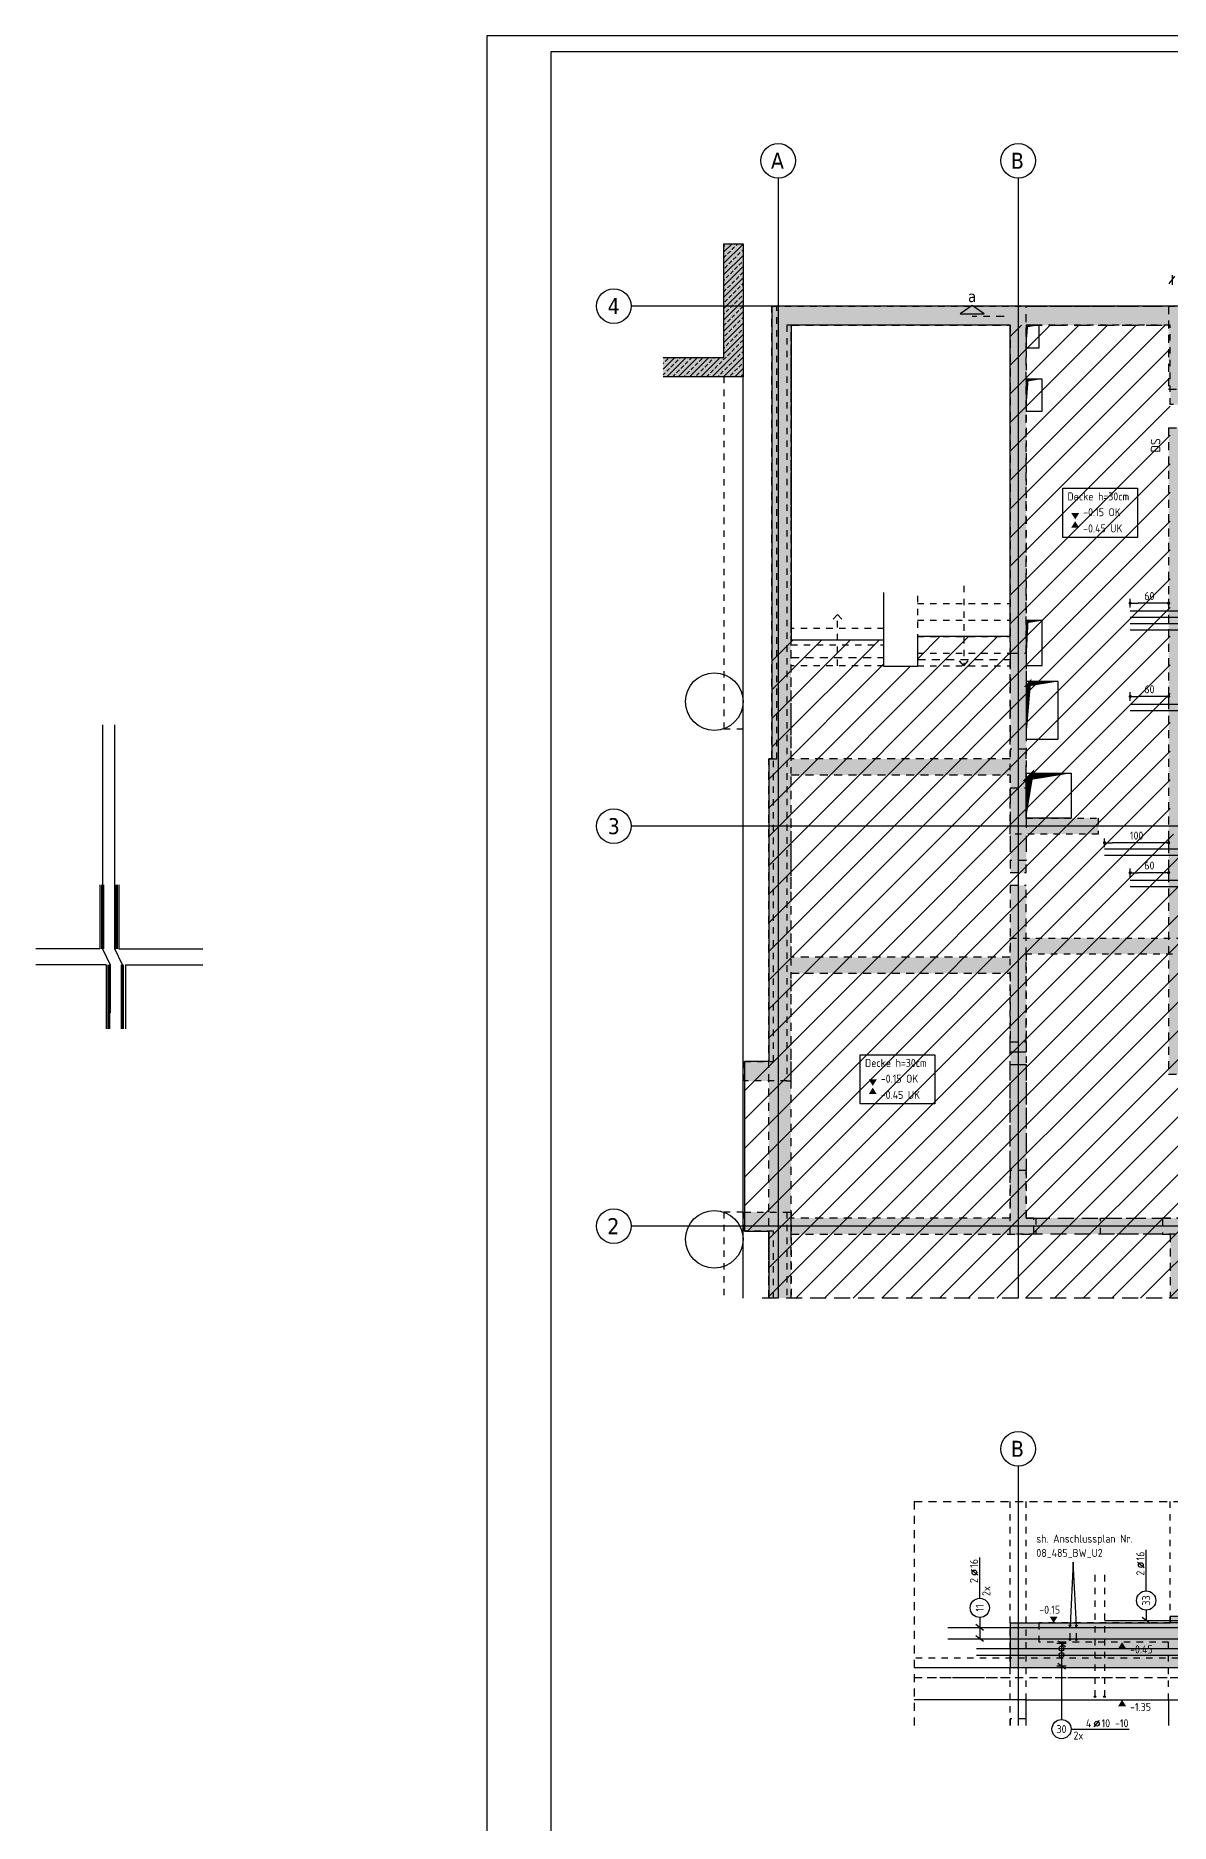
# Model space of a CAD drawing. Extents: x -10 to 81.1, y -14.9 to 49.1.
# Drawn here: x -7.05 to 10.68, y 14.12 to 42.05 of the extents above; entities that cross this region are included whole.
import ezdxf
from ezdxf.enums import TextEntityAlignment as Align

# ---------------------------------------------------------------- set-up
doc = ezdxf.new("R2010")
doc.units = 0
doc.header["$LTSCALE"] = 0.5
for name, pattern in [('AUSGEZOGEN', [1000.01, 1000, 0.01]), ('DASHDOTSMALL', [1.05, 0.5, -0.25, 0.05, -0.25]), ('DASHED', [0.75, 0.5, -0.25]), ('DOT', [0.175, 0.05, -0.125]), ('HIDDEN', [0.375, 0.25, -0.125]), ('HIDDEN2', [0.187, 0.125, -0.062]), ('HIDDEN4', [0.12, 0.02, -0.1]), ('PUNKT', [0.175, 0.05, -0.125]), ('STRICHLINIE', [0.75, 0.5, -0.25]), ('STRICHPUNKT2', [0.55, 0.25, -0.125, 0.05, -0.125]), ('VERDECKT', [0.375, 0.25, -0.125])]:
    doc.linetypes.add(name, pattern=pattern)
for name, color, linetype in [('1.UG', 7, 'Continuous'), ('ACHSEN', 7, 'Continuous'), ('AFU', 7, 'Continuous'), ('Bestand', 7, 'Continuous'), ('BETON', 7, 'Continuous'), ('DRUEBER', 7, 'Continuous'), ('DS', 7, 'Continuous'), ('Fugenband', 7, 'Continuous'), ('grau_dunkel', 7, 'Continuous'), ('grau_hell', 7, 'Continuous'), ('grau_mittel', 7, 'Continuous'), ('HILFE', 7, 'Continuous'), ('koten', 7, 'Continuous'), ('MASSE', 7, 'Continuous'), ('OBJEKT', 7, 'Continuous'), ('RAHMEN', 7, 'Continuous'), ('RND', 7, 'Continuous'), ('SCHATTEN', 7, 'Continuous'), ('SCHNITTE', 7, 'Continuous'), ('SCHRAFF', 7, 'Continuous'), ('SFP_Achsen', 7, 'Continuous'), ('TEXT', 7, 'Continuous'), ('Verbau', 7, 'Continuous'), ('VERDECKT', 7, 'Continuous'), ('VERDECKT2', 7, 'Continuous')]:
    doc.layers.add(name, color=color, linetype=linetype)
doc.layers.add('NOPLOT', color=7, linetype='Continuous', plot=False)
doc.styles.add('helv', font='tahoma.ttf')
doc.styles.add('txt', font='isocp.shx')
doc.linetypes.add('AFU_50L', pattern='A,0.75,["/",Standard,S=0.2,R=0,X=-0.01,Y=-0.1],0.07,["/",Standard,S=0.2,R=0,X=-0.01,Y=-0.1],0.75', length=1.57)
doc.dimstyles.new('DOT_I', dxfattribs={"dimscale": 0.5, "dimtxt": 0.25, "dimasz": 0.25, "dimexe": 0.1, "dimexo": 0.3, "dimgap": 0.1, "dimtad": 1, "dimdec": 3, "dimzin": 3, "dimtxsty": 'txt', "dimblk": 'DOT', "dimblk1": 'DOT', "dimblk2": 'DOT', "dimsah": 1, "dimcen": 0.1, "dimse1": 1, "dimse2": 1, "dimazin": 0, "dimtfac": 1, "dimtdec": 4, "dimtix": 1, "dimtmove": 2, "dimatfit": 3, "dimfxl": 0, "dimtvp": 1, "dimtolj": 1, "dimtzin": 0, "dimarcsym": 0})

# ---------------------------------------------------------------- blocks, each defined once
blk = doc.blocks.new('DINA0')
at = {"layer": 'RAHMEN'}
for p, q in [((0, 84.1), (0, 0)), ((118.9, 84.1), (0, 84.1))]:
    blk.add_line(p, q, dxfattribs=at)
at = {"layer": 'RAHMEN', "color": 5}
for p, q in [((118.4, 83.6), (2, 83.6)), ((2, 83.6), (2, 0.5))]:
    blk.add_line(p, q, dxfattribs=at)
blk = doc.blocks.new('okrd_o')
at = {"layer": 'koten', "color": 7, "linetype": 'Continuous'}
blk.add_solid([(-0.125, 0.202), (0.125, 0.202), (0, 0)], dxfattribs=at)
at = {"layer": 'koten', "style": 'txt'}
blk.add_attdef('OKRD', (0.25, 0.1), '', height=0.25, dxfattribs=at)
blk = doc.blocks.new('okrd_u')
at = {"layer": 'koten', "color": 7, "linetype": 'Continuous'}
blk.add_solid([(-0.125, -0.202), (0.125, -0.202), (0, 0)], dxfattribs=at)
at = {"layer": 'koten', "style": 'txt'}
blk.add_attdef('OKRD', (0.25, -0.35), '', height=0.25, dxfattribs=at)
blk = doc.blocks.new('SCHN-2')
at = {"layer": 'SCHNITTE', "color": 6, "linetype": 'Continuous'}
blk.add_lwpolyline([(0.378, 0.088), (0, 0.34), (-0.378, 0.088)], close=True, dxfattribs=at)
at = {"layer": 'SCHNITTE', "color": 1, "linetype": 'DASHDOTSMALL', "style": 'helv'}
blk.add_attdef('SCHN-2', text='', height=0.35, dxfattribs=at).set_placement((0, 0.45), align=Align.CENTER)
blk = doc.blocks.new('DOT')
at = {"layer": 'MASSE', "color": 7, "linetype": 'Continuous'}
for p, q in [((0, 0), (-1, 0)), ((0, 0.54), (0, -0.54))]:
    blk.add_line(p, q, dxfattribs=at)
at = {"layer": 'MASSE', "color": 7, "linetype": 'Continuous', "const_width": 0.2}
blk.add_lwpolyline([(-0.1, 0, 1), (0.1, 0, 1)], format="xyb", close=True, dxfattribs=at)
blk = doc.blocks.new('*D10')
at = {"layer": 'Defpoints', "color": 0, "linetype": 'AUSGEZOGEN', "transparency": 16777216}
for p in [(10.054, 33.184), (10.054, 33.184), (10.654, 33.184)]:
    blk.add_point(p, dxfattribs=at)
at = {"layer": 'MASSE', "color": 0, "linetype": 'AUSGEZOGEN', "lineweight": -2, "transparency": 16777216}
blk.add_line((10.529, 33.184), (10.179, 33.184), dxfattribs=at)
at = {"layer": 'MASSE', "color": 0, "linetype": 'AUSGEZOGEN', "lineweight": -2, "transparency": 16777216, "xscale": 0.125, "yscale": 0.125, "zscale": 0.125, "rotation": 180}
blk.add_blockref('DOT', (10.054, 33.184), dxfattribs=at)
at = {"layer": 'MASSE', "color": 0, "linetype": 'AUSGEZOGEN', "lineweight": -2, "transparency": 16777216, "xscale": 0.125, "yscale": 0.125, "zscale": 0.125}
blk.add_blockref('DOT', (10.654, 33.184), dxfattribs=at)
at = {"layer": 'MASSE', "color": 0, "linetype": 'AUSGEZOGEN', "transparency": 16777216, "insert": (10.354, 33.296), "char_height": 0.125, "attachment_point": 5, "style": 'txt'}
blk.add_mtext('\\A1;60', dxfattribs=at)
blk = doc.blocks.new('*D14')
at = {"layer": 'Defpoints', "color": 0, "linetype": 'AUSGEZOGEN', "transparency": 16777216}
for p in [(10.054, 28.973), (10.054, 28.973), (10.654, 28.973)]:
    blk.add_point(p, dxfattribs=at)
at = {"layer": 'MASSE', "color": 0, "linetype": 'AUSGEZOGEN', "lineweight": -2, "transparency": 16777216}
blk.add_line((10.529, 28.973), (10.179, 28.973), dxfattribs=at)
at = {"layer": 'MASSE', "color": 0, "linetype": 'AUSGEZOGEN', "lineweight": -2, "transparency": 16777216, "xscale": 0.125, "yscale": 0.125, "zscale": 0.125, "rotation": 180}
blk.add_blockref('DOT', (10.054, 28.973), dxfattribs=at)
at = {"layer": 'MASSE', "color": 0, "linetype": 'AUSGEZOGEN', "lineweight": -2, "transparency": 16777216, "xscale": 0.125, "yscale": 0.125, "zscale": 0.125}
blk.add_blockref('DOT', (10.654, 28.973), dxfattribs=at)
at = {"layer": 'MASSE', "color": 0, "linetype": 'AUSGEZOGEN', "transparency": 16777216, "insert": (10.354, 29.086), "char_height": 0.125, "attachment_point": 5, "style": 'txt'}
blk.add_mtext('\\A1;60', dxfattribs=at)
blk = doc.blocks.new('*D21')
at = {"layer": 'Defpoints', "color": 0, "linetype": 'AUSGEZOGEN', "transparency": 16777216}
for p in [(10.054, 31.727), (10.054, 31.727), (10.654, 31.727)]:
    blk.add_point(p, dxfattribs=at)
at = {"layer": 'MASSE', "color": 0, "linetype": 'AUSGEZOGEN', "lineweight": -2, "transparency": 16777216}
blk.add_line((10.529, 31.727), (10.179, 31.727), dxfattribs=at)
at = {"layer": 'MASSE', "color": 0, "linetype": 'AUSGEZOGEN', "lineweight": -2, "transparency": 16777216, "xscale": 0.125, "yscale": 0.125, "zscale": 0.125, "rotation": 180}
blk.add_blockref('DOT', (10.054, 31.727), dxfattribs=at)
at = {"layer": 'MASSE', "color": 0, "linetype": 'AUSGEZOGEN', "lineweight": -2, "transparency": 16777216, "xscale": 0.125, "yscale": 0.125, "zscale": 0.125}
blk.add_blockref('DOT', (10.654, 31.727), dxfattribs=at)
at = {"layer": 'MASSE', "color": 0, "linetype": 'AUSGEZOGEN', "transparency": 16777216, "insert": (10.354, 31.839), "char_height": 0.125, "attachment_point": 5, "style": 'txt'}
blk.add_mtext('\\A1;60', dxfattribs=at)
blk = doc.blocks.new('*D26')
at = {"layer": 'Defpoints', "color": 0, "linetype": 'AUSGEZOGEN', "transparency": 16777216}
for p in [(9.654, 29.441), (9.654, 29.441), (10.654, 29.441)]:
    blk.add_point(p, dxfattribs=at)
at = {"layer": 'MASSE', "color": 0, "linetype": 'AUSGEZOGEN', "lineweight": -2, "transparency": 16777216}
blk.add_line((10.529, 29.441), (9.779, 29.441), dxfattribs=at)
at = {"layer": 'MASSE', "color": 0, "linetype": 'AUSGEZOGEN', "lineweight": -2, "transparency": 16777216, "xscale": 0.125, "yscale": 0.125, "zscale": 0.125, "rotation": 180}
blk.add_blockref('DOT', (9.654, 29.441), dxfattribs=at)
at = {"layer": 'MASSE', "color": 0, "linetype": 'AUSGEZOGEN', "lineweight": -2, "transparency": 16777216, "xscale": 0.125, "yscale": 0.125, "zscale": 0.125}
blk.add_blockref('DOT', (10.654, 29.441), dxfattribs=at)
at = {"layer": 'MASSE', "color": 0, "linetype": 'AUSGEZOGEN', "transparency": 16777216, "insert": (10.154, 29.553), "char_height": 0.125, "attachment_point": 5, "style": 'txt'}
blk.add_mtext('\\A1;100', dxfattribs=at)
blk = doc.blocks.new('lei_gre')
at = {"layer": 'RND', "color": 7, "linetype": 'Continuous'}
for p, q in [((-0.09, -0.12), (0.09, 0.12)), ((0, 0.15), (0, -0.15))]:
    blk.add_line(p, q, dxfattribs=at)
blk = doc.blocks.new('RND_LEI')
at = {"layer": 'RND', "color": 7, "linetype": 'Continuous'}
blk.add_line((1.022, 0.066), (1.19, 0.27), dxfattribs=at)
for centre, radius in [((0, 0), 0.3), ((1.106, 0.168), 0.075)]:
    blk.add_circle(centre, radius, dxfattribs=at)
at = {"layer": 'RND', "color": 7, "linetype": 'Continuous', "style": 'txt'}
blk.add_attdef('POSL', text='', height=0.25, dxfattribs=at).set_placement((0, 0), align=Align.MIDDLE)
blk.add_attdef('ANZ', text='', height=0.25, dxfattribs=at).set_placement((0.931, 0.057), align=Align.RIGHT)
for tag, p in [('DUM', (1.253, 0.057)), ('ABSTD', (1.674, 0.057)), ('POSTXT', (0.374, -0.327))]:
    blk.add_attdef(tag, p, '', height=0.25, dxfattribs=at)

msp = doc.modelspace()

# ---------------------------------------------------------------- hatches: boundary and pattern name
at = {"layer": '1.UG', "linetype": 'DOT'}
h = msp.add_hatch(dxfattribs=at)
h.set_pattern_fill('DOTS', scale=0.05, double=1)
h.set_pattern_definition([(0, (-9.57269, -37.34887), (0.0396875, 0.079375), [0, -0.079375])])
h.paths.add_polyline_path([(32.3895, 25.8013), (32.3895, 25.5513), (33.9795, 25.5513), (33.9795, 23.5763), (32.3895, 23.5763), (32.3895, 23.3263), (37.1795, 23.3263), (37.1795, 24.0363), (36.9295, 24.0363), (36.9295, 23.5763), (34.2295, 23.5763), (34.2295, 25.5513), (36.9295, 25.5513), (36.9295, 25.0863), (37.1795, 25.0863), (37.1795, 25.951), (36.9295, 25.951), (36.9295, 25.8013)], flags=17)
h.paths.add_polyline_path([(13.3545, 23.3263), (13.3545, 23.5763), (9.5895, 23.5763), (9.5895, 23.3263)], flags=17)
h.paths.add_polyline_path([(4.6895, 25.7213), (4.6895, 37.5263), (8.1795, 37.5263), (8.1795, 29.5763), (9.5545, 29.5763), (9.5545, 29.8263), (8.4295, 29.8263), (8.4295, 37.5263), (10.6795, 37.5263), (10.6795, 36.2863), (10.9295, 36.2863), (10.9295, 37.8263), (4.5295, 37.8263), (4.5295, 30.7513), (4.4795, 30.7513), (4.4795, 26.0213), (4.0245, 26.0213), (4.0245, 25.7213)])
h.paths.add_polyline_path([(10.9295, 35.1513), (10.6795, 35.1513), (10.6795, 29.5763), (10.9295, 29.5763)])
h.paths.add_polyline_path([(43.1545, 23.6013), (43.1545, 23.3013), (43.4545, 23.3013), (43.4545, 23.6013)])
h.paths.add_polyline_path([(43.4545, 30.3263), (43.1545, 30.3263), (43.1545, 29.5763), (43.4545, 29.5763)])
h.paths.add_polyline_path([(43.4545, 37.8263), (36.9295, 37.8263), (36.9295, 36.2863), (37.1795, 36.2863), (37.1795, 37.5263), (39.4295, 37.5263), (39.4295, 29.8263), (38.3045, 29.8263), (38.3045, 29.5763), (39.6795, 29.5763), (39.6795, 37.5263), (43.1545, 37.5263), (43.1545, 32.8263), (43.4545, 32.8263)])
h.paths.add_polyline_path([(36.9295, 29.8263), (35.8795, 29.8263), (35.8795, 29.5763), (37.1795, 29.5763), (37.1795, 35.1513), (36.9295, 35.1513)])
h.paths.add_polyline_path([(34.2295, 29.6313), (34.4795, 29.6313), (34.4795, 30.3263), (34.2295, 30.3263)])
h.paths.add_polyline_path([(32.3795, 30.3263), (32.1295, 30.3263), (32.1295, 29.6313), (32.3795, 29.6313)])
h.paths.add_polyline_path([(30.7295, 30.3263), (30.4795, 30.3263), (30.4795, 29.6313), (30.7295, 29.6313)])
h.paths.add_polyline_path([(28.6295, 30.3263), (28.3795, 30.3263), (28.3795, 29.6313), (28.6295, 29.6313)])
h.paths.add_polyline_path([(26.7295, 29.6313), (26.9795, 29.6313), (26.9795, 30.3263), (26.7295, 30.3263)])
h.paths.add_polyline_path([(24.6295, 29.6313), (24.8795, 29.6313), (24.8795, 30.3263), (24.6295, 30.3263)])
h.paths.add_polyline_path([(22.9795, 29.6313), (23.2295, 29.6313), (23.2295, 30.3263), (22.9795, 30.3263)])
h.paths.add_polyline_path([(21.1295, 30.3263), (20.8795, 30.3263), (20.8795, 29.6313), (21.1295, 29.6313)])
h.paths.add_polyline_path([(19.2295, 29.6313), (19.4795, 29.6313), (19.4795, 30.3263), (19.2295, 30.3263)])
h.paths.add_polyline_path([(17.1295, 29.6313), (17.3795, 29.6313), (17.3795, 30.3263), (17.1295, 30.3263)])
h.paths.add_polyline_path([(15.7295, 30.3263), (15.4795, 30.3263), (15.4795, 29.6313), (15.7295, 29.6313)])
h.paths.add_polyline_path([(13.6295, 30.3263), (13.3795, 30.3263), (13.3795, 29.6313), (13.6295, 29.6313)])
h.paths.add_polyline_path([(14.7045, 37.8263), (14.4045, 37.8263), (14.4045, 37.5263), (14.7045, 37.5263)])
h.paths.add_polyline_path([(21.9045, 37.5263), (22.2045, 37.5263), (22.2045, 37.8263), (21.9045, 37.8263)])
h.paths.add_polyline_path([(29.7045, 37.8263), (29.4045, 37.8263), (29.4045, 37.5263), (29.7045, 37.5263)])
h.paths.add_polyline_path([(31.1045, 23.5763), (19.0295, 23.5763), (19.0295, 27.7013), (20.2295, 27.7013), (20.2295, 27.9513), (17.4645, 27.9513), (17.4645, 27.7013), (17.6145, 27.7013), (17.6145, 26.5113), (14.7645, 26.5113), (14.7645, 27.7013), (16.5795, 27.7013), (16.5795, 27.9513), (8.1795, 27.9513), (8.1795, 23.3263), (8.5795, 23.3263), (8.5795, 23.5763), (8.4295, 23.5763), (8.4295, 27.7013), (14.5145, 27.7013), (14.5145, 23.5763), (14.3645, 23.5763), (14.3645, 23.3263), (14.9145, 23.3263), (14.9145, 23.5763), (14.7645, 23.5763), (14.7645, 26.2613), (17.8645, 26.2613), (17.8645, 27.7013), (18.7795, 27.7013), (18.7795, 23.5763), (15.9245, 23.5763), (15.9245, 23.3263), (31.5045, 23.3263), (31.5045, 23.5763), (31.3545, 23.5763), (31.3545, 25.5513), (31.5045, 25.5513), (31.5045, 25.8013), (31.3545, 25.8013), (31.3545, 27.7013), (36.9295, 27.7013), (36.9295, 26.836), (37.1795, 26.836), (37.1795, 27.9513), (31.1045, 27.9513)])
h.paths.add_polyline_path([(4.4795, 22.3263), (4.6895, 22.3263), (4.6895, 23.6713), (4.0245, 23.6713), (4.0245, 23.3713), (4.4795, 23.3713)])
at = {"layer": 'grau_dunkel'}
h = msp.add_hatch(color=21, dxfattribs=at)
h.paths.add_polyline_path([(39.4295, 16.9507), (39.4295, 16.5507), (39.6795, 16.5507), (39.6795, 17.2507), (37.1795, 17.2507), (37.1795, 17.3507), (35.2795, 17.3507), (35.2795, 17.2807), (35.0795, 17.2807), (35.0795, 17.3507), (31.5295, 17.3507), (31.5295, 17.2807), (31.3295, 17.2807), (31.3295, 17.3507), (27.7795, 17.3507), (27.7795, 17.2807), (27.5795, 17.2807), (27.5795, 17.3507), (27.2045, 17.3507), (27.2045, 17.0507), (29.4295, 17.0507), (29.4295, 16.5507), (29.6795, 16.5507), (29.6795, 17.0507), (36.9295, 17.0507), (36.9295, 16.5507), (37.1795, 16.5507), (37.1795, 16.9507)])
h.paths.add_polyline_path([(35.0495, 16.5507), (35.2131, 16.5507), (35.2495, 17.0507), (35.0495, 17.0507)], flags=17)
h.paths.add_polyline_path([(35.2131, 16.5507), (35.2495, 16.5507), (35.2495, 17.0507)], flags=17)
h.paths.add_polyline_path([(31.3595, 16.5507), (31.5231, 16.5507), (31.5595, 17.0507), (31.3595, 17.0507)], flags=17)
h.paths.add_polyline_path([(31.5595, 17.0507), (31.5231, 16.5507), (31.5595, 16.5507)], flags=17)
h.paths.add_polyline_path([(26.9045, 17.3507), (26.9045, 16.5507), (27.2045, 16.5507), (27.2045, 17.3507)])
h.paths.add_polyline_path([(24.0294, 17.3507), (24.0294, 17.2807), (23.8294, 17.2807), (23.8294, 17.3507), (20.2795, 17.3507), (20.2795, 17.2807), (20.0795, 17.2807), (20.0795, 17.3507), (18.1545, 17.3507), (18.1545, 17.0507), (26.9045, 17.0507), (26.9045, 17.3507)])
h.paths.add_polyline_path([(18.1545, 17.0507), (18.1545, 17.3507), (17.8545, 17.3507), (17.8545, 17.0507)])
h.paths.add_polyline_path([(18.1545, 17.0507), (17.8545, 17.0507), (17.8545, 16.5507), (18.1545, 16.5507)])
h.paths.add_polyline_path([(16.5295, 17.3507), (16.5295, 17.2807), (16.3295, 17.2807), (16.3295, 17.3507), (12.7795, 17.3507), (12.7795, 17.2807), (12.5795, 17.2807), (12.5795, 17.3507), (10.6795, 17.3507), (10.6795, 17.2507), (8.6295, 17.2507), (8.6295, 16.9507), (10.6545, 16.9507), (10.6545, 16.5507), (10.9545, 16.5507), (10.9545, 17.0507), (17.8545, 17.0507), (17.8545, 17.3507)])
h.paths.add_polyline_path([(16.3295, 17.2807), (16.5295, 17.2807), (16.5295, 17.3507), (16.3813, 17.3507)], flags=16)
h.paths.add_polyline_path([(16.3813, 17.3507), (16.3295, 17.3507), (16.3295, 17.2807)], flags=17)
h.paths.add_polyline_path([(12.6313, 17.3507), (12.5795, 17.2807), (12.7795, 17.2807), (12.7795, 17.3507)], flags=17)
h.paths.add_polyline_path([(12.5795, 17.2807), (12.6313, 17.3507), (12.5795, 17.3507)], flags=16)
h.paths.add_polyline_path([(20.2795, 17.2807), (20.2795, 17.3507), (20.1313, 17.3507), (20.0795, 17.2807)], flags=16)
h.paths.add_polyline_path([(20.0795, 17.2807), (20.1313, 17.3507), (20.0795, 17.3507)], flags=16)
h.paths.add_polyline_path([(24.0294, 17.2807), (24.0294, 17.3507), (23.8813, 17.3507), (23.8294, 17.2807)], flags=16)
h.paths.add_polyline_path([(23.8294, 17.2807), (23.8813, 17.3507), (23.8294, 17.3507)], flags=16)
h.paths.add_polyline_path([(27.5795, 17.2807), (27.7795, 17.2807), (27.7795, 17.3507), (27.6313, 17.3507)], flags=16)
h.paths.add_polyline_path([(27.5795, 17.2807), (27.6313, 17.3507), (27.5795, 17.3507)], flags=16)
h.paths.add_polyline_path([(31.3813, 17.3507), (31.3295, 17.2807), (31.5295, 17.2807), (31.5295, 17.3507)], flags=17)
h.paths.add_polyline_path([(31.3295, 17.2807), (31.3813, 17.3507), (31.3295, 17.3507)], flags=16)
h.paths.add_polyline_path([(35.2795, 17.2807), (35.2795, 17.3507), (35.1313, 17.3507), (35.0795, 17.2807)], flags=16)
h.paths.add_polyline_path([(35.1313, 17.3507), (35.0795, 17.3507), (35.0795, 17.2807)], flags=17)
msp.add_hatch(color=21, dxfattribs=at).paths.add_polyline_path([(8.1795, 16.5507), (8.4295, 16.5507), (8.4295, 17.2507), (8.1795, 17.2507)])
at = {"layer": 'grau_hell'}
msp.add_hatch(color=9, dxfattribs=at).paths.add_polyline_path([(4.0045, 38.8013), (3.7045, 38.8013), (3.7045, 37.0213), (2.7545, 37.0213), (2.7545, 36.7213), (4.0045, 36.7213)])
at = {"layer": 'grau_hell', "linetype": 'AUSGEZOGEN'}
h = msp.add_hatch(dxfattribs=at)
h.set_pattern_fill('ANSI31', color=9, scale=0.1, style=0, double=1)
h.set_pattern_definition([(45, (-0.26874, 0.16787), (-0.2245064, 0.2245064), [])])
h.paths.add_polyline_path([(34.2295, 25.5513), (36.9295, 25.5513), (36.9295, 23.5763), (34.2295, 23.5763)], flags=16)
h.paths.add_polyline_path([(10.9295, 27.7013), (10.9295, 29.5763), (10.6795, 29.5763), (10.6795, 37.5263), (8.1795, 37.5263), (8.1795, 32.6613), (6.7295, 32.6613), (6.7295, 32.1963), (6.2045, 32.1963), (6.2045, 32.6135), (4.4545, 32.6135), (4.4545, 30.7513), (4.4045, 30.7513), (4.4045, 26.0213), (4.0245, 26.0213), (4.0245, 23.3713), (4.4045, 23.3713), (4.4045, 22.3263), (43.4545, 22.3263), (43.4545, 33.6135), (41.7045, 33.6135), (41.7045, 33.1963), (41.1295, 33.1963), (41.1295, 33.6613), (39.6795, 33.6613), (39.6795, 37.5263), (37.1795, 37.5263), (37.1795, 29.5763), (35.8795, 29.5763), (35.8795, 27.7013), (31.3545, 27.7013), (31.3545, 23.3263), (20.2295, 23.3263), (20.2295, 27.7013), (17.4645, 27.7013), (17.4645, 27.9513), (16.5795, 27.9513), (16.5795, 27.7013)])
at = {"layer": 'grau_hell'}
h = msp.add_hatch(color=9, dxfattribs=at)
h.paths.add_polyline_path([(8.6295, 16.9507), (8.6295, 17.2507), (8.4295, 17.2507), (8.4295, 16.5507), (10.6545, 16.5507), (10.6545, 16.9507)])
h.paths.add_polyline_path([(17.8545, 16.5507), (17.8545, 17.0507), (10.9545, 17.0507), (10.9545, 16.5507)])
h.paths.add_polyline_path([(29.4295, 16.5507), (29.4295, 17.0507), (27.2045, 17.0507), (27.2045, 16.5507)])
h.paths.add_polyline_path([(31.3595, 16.5507), (31.3595, 17.0507), (29.6795, 17.0507), (29.6795, 16.5507)])
h.paths.add_polyline_path([(31.5595, 17.0507), (31.5595, 16.5507), (35.0495, 16.5507), (35.0495, 17.0507)])
h.paths.add_polyline_path([(36.9295, 16.5507), (36.9295, 17.0507), (35.2495, 17.0507), (35.2495, 16.5507)])
h.paths.add_polyline_path([(37.1795, 16.9507), (37.1795, 16.5507), (39.4295, 16.5507), (39.4295, 16.9507)])
h.paths.add_polyline_path([(39.6795, 16.5507), (40.6045, 16.5507), (40.6045, 17.2507), (39.6795, 17.2507)])
at = {"layer": 'grau_mittel'}
h = msp.add_hatch(color=61, dxfattribs=at)
h.paths.add_polyline_path([(10.6545, 36.5263), (10.9545, 36.5263), (10.9545, 37.5263), (19.2645, 37.5263), (19.2645, 37.8263), (18.1545, 37.8263), (18.1545, 38.0713), (17.8545, 38.0713), (17.8545, 37.8263), (10.6545, 37.8263)])
h.paths.add_polyline_path([(10.9545, 35.9262), (10.6545, 35.9262), (10.6545, 25.8263), (11.7045, 25.8263), (11.7045, 26.0763), (10.9545, 26.0763)])
h = msp.add_hatch(color=61, dxfattribs=at)
h.paths.add_polyline_path([(37.6895, 33.5763), (37.6895, 33.3263), (37.7995, 33.3263), (37.7995, 33.5763)])
h.paths.add_polyline_path([(16.9295, 22.3263), (17.1795, 22.3263), (17.1795, 23.3263), (17.4145, 23.3263), (17.4145, 23.5763), (16.7945, 23.5763), (16.7945, 23.3263), (16.9295, 23.3263)])
h.paths.add_polyline_path([(8.1795, 28.9762), (8.4295, 28.9762), (8.4295, 29.1663), (8.1795, 29.1663)])
h.paths.add_polyline_path([(8.4295, 28.7762), (8.1795, 28.7762), (8.1795, 27.6513), (4.7545, 27.6513), (4.7545, 30.5013), (8.1795, 30.5013), (8.1795, 30.3013), (8.4295, 30.3013), (8.4295, 30.9013), (8.1795, 30.9013), (8.1795, 30.7513), (4.7545, 30.7513), (4.7545, 37.5263), (8.1795, 37.5263), (8.1795, 32.4013), (8.4295, 32.4013), (8.4295, 37.8263), (4.4545, 37.8263), (4.4545, 30.7513), (4.4045, 30.7513), (4.4045, 22.3263), (4.7545, 22.3263), (4.7545, 23.3263), (8.5495, 23.3263), (8.5495, 23.5763), (8.4295, 23.5763), (8.4295, 24.3213), (8.1795, 24.3213), (8.1795, 23.5763), (4.7545, 23.5763), (4.7545, 27.4013), (8.1795, 27.4013), (8.1795, 26.3313), (8.4295, 26.3313)])
h.paths.add_polyline_path([(11.4295, 23.5763), (11.4295, 23.3263), (14.7845, 23.3263), (14.7845, 23.5763)])
h.paths.add_polyline_path([(11.1295, 23.3263), (11.1295, 23.5763), (10.5595, 23.5763), (10.5595, 23.3263), (10.6795, 23.3263), (10.6795, 22.3263), (10.9295, 22.3263), (10.9295, 23.3263)])
h.paths.add_polyline_path([(19.6245, 23.3263), (19.6245, 23.5763), (19.4245, 23.5763), (19.4245, 23.3263)])
h.paths.add_polyline_path([(27.2845, 23.3263), (27.2845, 23.5763), (19.9244, 23.5763), (19.9244, 23.3263)])
h.paths.add_polyline_path([(31.7545, 25.5513), (32.1545, 25.5513), (32.1545, 25.8013), (32.0045, 25.8013), (32.0045, 27.5012), (31.7545, 27.5012)])
h.paths.add_polyline_path([(34.2295, 25.3512), (33.9795, 25.3512), (33.9795, 23.5763), (32.0045, 23.5763), (32.0045, 25.3511), (31.7545, 25.3511), (31.7545, 23.5763), (29.6795, 23.5763), (29.6795, 24.1963), (29.4295, 24.1963), (29.4295, 23.5763), (27.5845, 23.5763), (27.5845, 23.3263), (30.0545, 23.3263), (30.0545, 22.3263), (30.3045, 22.3263), (30.3045, 23.3263), (36.9295, 23.3263), (36.9295, 22.3263), (37.1795, 22.3263), (37.1795, 24.0363), (36.9295, 24.0363), (36.9295, 23.5763), (34.2295, 23.5763)])
h.paths.add_polyline_path([(36.7795, 27.9513), (36.7795, 27.7013), (36.9295, 27.7013), (36.9295, 26.8363), (37.1795, 26.8363), (37.1795, 27.9513)])
h.paths.add_polyline_path([(37.1795, 25.3362), (37.0995, 25.3362), (37.0995, 25.4862), (37.1795, 25.4862), (37.1795, 25.9513), (36.9295, 25.9513), (36.9295, 25.8013), (34.2295, 25.8012), (34.2295, 27.7013), (36.5295, 27.7013), (36.5295, 27.9513), (33.0395, 27.9513), (33.0395, 27.7013), (33.9795, 27.7012), (33.9795, 25.8013), (33.0395, 25.8013), (33.0395, 25.5513), (36.9295, 25.5513), (36.9295, 25.0863), (37.1795, 25.0863)])
h.paths.add_polyline_path([(36.5295, 30.2013), (36.5295, 30.4513), (35.7495, 30.4513), (35.7495, 30.2013)])
h.paths.add_polyline_path([(36.8295, 30.4513), (36.8295, 30.2013), (37.7995, 30.2013), (37.7995, 30.4513), (37.1795, 30.4513), (37.1795, 32.0963), (36.9295, 32.0963), (36.9295, 30.4513)])
h.paths.add_polyline_path([(29.9795, 30.4513), (29.9795, 30.2013), (30.8645, 30.2013), (30.8645, 30.4513)])
h.paths.add_polyline_path([(32.1545, 27.9513), (29.4295, 27.9513), (29.4295, 25.2063), (29.6795, 25.2063), (29.6795, 27.7013), (31.7545, 27.7013), (31.7545, 27.7012), (32.0045, 27.7012), (32.0045, 27.7013), (32.1545, 27.7013)])
h.paths.add_polyline_path([(31.5595, 37.6262), (31.5595, 37.5263), (35.0495, 37.5263), (35.0495, 37.6262), (35.2495, 37.6262), (35.2495, 37.5263), (36.9295, 37.5263), (36.9295, 32.3963), (37.1795, 32.3963), (37.1795, 33.3263), (37.5895, 33.3263), (37.5895, 33.5763), (37.1795, 33.5763), (37.1795, 37.5263), (39.4295, 37.5263), (39.4295, 33.5763), (38.8095, 33.5763), (38.8095, 33.3263), (39.4295, 33.3263), (39.4295, 30.4513), (38.8095, 30.4513), (38.8095, 30.2013), (39.4295, 30.2013), (39.4295, 30.0013), (39.6795, 30.0013), (39.6795, 37.5263), (43.1545, 37.5263), (43.1545, 28.3513), (39.6795, 28.3513), (39.6795, 28.5013), (39.4295, 28.5013), (39.4295, 27.1013), (39.6795, 27.1013), (39.6795, 27.4763), (39.5795, 27.4763), (39.5795, 27.8263), (39.6795, 27.8263), (39.6795, 28.1013), (43.1545, 28.1013), (43.1545, 23.2763), (39.6795, 23.2763), (39.6795, 24.0763), (39.4295, 24.0763), (39.4295, 22.8763), (39.6795, 22.8763), (39.6795, 23.0263), (43.1545, 23.0263), (43.1545, 22.3263), (43.4545, 22.3263), (43.4545, 37.8263), (29.4295, 37.8263), (29.4295, 29.7313), (29.6795, 29.7313), (29.6795, 37.5263), (31.3595, 37.5263), (31.3595, 37.6262)])
for points in [[(8.4295, 37.8263), (8.4295, 37.5263), (10.6545, 37.5263), (10.6545, 37.8263)], [(8.1795, 30.9013), (8.4295, 30.9013), (8.4295, 32.4013), (8.1795, 32.4013)], [(8.4295, 30.3013), (8.1795, 30.3013), (8.1795, 29.1663), (8.4295, 29.1663)], [(10.5595, 23.3263), (10.5595, 23.5763), (8.5495, 23.5763), (8.5495, 23.3263)]]:
    msp.add_hatch(color=61, dxfattribs=at).paths.add_polyline_path(points)
h = msp.add_hatch(color=61, dxfattribs=at)
h.paths.add_polyline_path([(8.1795, 26.1762), (8.4295, 26.1762), (8.4295, 26.3313), (8.1795, 26.3313)])
h.paths.add_polyline_path([(8.4295, 25.9762), (8.1795, 25.9762), (8.1795, 24.3213), (8.4295, 24.3213)])
at = {"layer": 'SCHRAFF', "linetype": 'AUSGEZOGEN'}
h = msp.add_hatch(dxfattribs=at)
h.set_pattern_fill('ANSI33', color=8, scale=0.5, double=1)
h.set_pattern_definition([(45, (-74.13047, 477.7328), (-0.088388348, 0.088388348), []), (45, (-74.04208, 477.7328), (-0.088388348, 0.088388348), [0.0625, -0.03125])])
h.paths.add_polyline_path([(4.0045, 38.8013), (3.7045, 38.8013), (3.7045, 37.0213), (2.7545, 37.0213), (2.7545, 36.7213), (4.0045, 36.7213)])

# ---------------------------------------------------------------- linework, layer by layer
at = {"layer": '1.UG', "color": 7, "linetype": 'PUNKT', "lineweight": -2}
for points in [[(4.4545, 37.8263), (10.9295, 37.8263), (10.9295, 36.2863), (10.6795, 36.2863), (10.6795, 37.5263), (8.4295, 37.5263), (8.4295, 29.8263), (9.5545, 29.8263), (9.5545, 29.5763), (8.1795, 29.5763), (8.1795, 37.5263), (4.6895, 37.5263), (4.6895, 25.7213), (4.0245, 25.7213), (4.0245, 26.0213), (4.4795, 26.0213), (4.4795, 30.7513), (4.5295, 30.7513), (4.5295, 37.8263)], [(4.5295, 37.8263), (4.4545, 37.8263), (4.4545, 30.7513), (4.4795, 30.7513)], [(4.6895, 25.7213), (4.7545, 25.7213), (4.7545, 37.5263)], [(4.4795, 30.7513), (4.4045, 30.7513), (4.4045, 26.0213)], [(8.1795, 27.9513), (16.5795, 27.9513)], [(14.5145, 27.7013), (8.4295, 27.7013), (8.4295, 23.5763), (8.5795, 23.5763), (8.5795, 23.3263), (8.1795, 23.3263), (8.1795, 27.9513)], [(4.4795, 22.3263), (4.4795, 23.3713), (4.0245, 23.3713), (4.0245, 23.6713), (4.6895, 23.6713), (4.6895, 22.3263)], [(4.6895, 23.6713), (4.7545, 23.6713), (4.7545, 22.3263)], [(4.4045, 22.3263), (4.4045, 23.3713)]]:
    msp.add_lwpolyline(points, dxfattribs=at)
msp.add_lwpolyline([(9.5895, 23.5763), (13.3545, 23.5763), (13.3545, 23.3263), (9.5895, 23.3263)], close=True, dxfattribs=at)
at = {"layer": 'ACHSEN', "color": 140, "linetype": 'AUSGEZOGEN'}
for p, q in [((4.5545, 39.8263), (4.5545, 22.3263)), ((8.3045, 39.8263), (8.3045, 22.3263)), ((43.4545, 37.8263), (2.2545, 37.8263)), ((43.4545, 29.7013), (2.2545, 29.7013)), ((43.4545, 23.4513), (2.2545, 23.4513)), ((8.3045, 19.7007), (8.3045, 15.6507))]:
    msp.add_line(p, q, dxfattribs=at)
at = {"layer": 'AFU', "color": 8, "linetype": 'AFU_50L'}
for p, q in [((37.1795, 17.3507), (10.6795, 17.3507)), ((10.6795, 17.3507), (10.6795, 17.2507)), ((8.1795, 17.2507), (10.6795, 17.2507)), ((8.1795, 17.2507), (8.1795, 16.5507)), ((17.8545, 16.5507), (6.6795, 16.5507)), ((8.4295, 16.0507), (6.6795, 16.0507)), ((10.6545, 16.0507), (18.1545, 16.0507))]:
    msp.add_line(p, q, dxfattribs=at)
at = {"layer": 'Bestand', "color": 8, "linetype": 'AUSGEZOGEN'}
for p, q in [((3.7045, 37.0213), (3.7045, 38.8013)), ((3.7045, 38.8013), (4.0045, 38.8013)), ((4.0045, 38.8013), (4.0045, 36.7213)), ((2.7545, 37.0213), (3.7045, 37.0213)), ((4.0045, 36.7213), (2.7545, 36.7213))]:
    msp.add_line(p, q, dxfattribs=at)
at = {"layer": 'BETON', "color": 6, "linetype": 'AUSGEZOGEN'}
for p, q in [((17.8545, 37.8263), (4.4545, 37.8263)), ((4.4545, 37.8263), (4.4545, 30.7513)), ((8.1795, 37.5263), (4.7545, 37.5263)), ((4.7545, 37.5263), (4.7545, 32.6135)), ((8.1795, 32.6613), (8.1795, 37.5263)), ((4.7545, 32.6135), (6.2045, 32.6135)), ((6.2045, 32.1963), (6.2045, 32.6135)), ((8.1795, 32.6613), (6.7295, 32.6613)), ((6.7295, 32.6613), (6.7295, 32.1963)), ((6.7295, 32.1963), (6.2045, 32.1963)), ((4.4545, 30.7513), (4.4045, 30.7513)), ((4.4045, 30.7513), (4.4045, 26.0213)), ((-6.0478, 28.7834), (-6.0478, 27.7834)), ((-5.7478, 28.7834), (-5.7478, 27.7834)), ((-6.0478, 27.7834), (-7.0478, 27.7834)), ((-5.7478, 27.7834), (-4.4387, 27.7834)), ((-5.9478, 27.5334), (-7.0478, 27.5334)), ((-5.9478, 27.5334), (-5.9478, 26.5334)), ((-5.6478, 27.5334), (-5.6478, 26.5334)), ((-5.6478, 27.5334), (-4.435, 27.5334)), ((4.4045, 26.0213), (4.0245, 26.0213)), ((4.0245, 26.0213), (4.0245, 23.3713)), ((4.0245, 23.3713), (4.4045, 23.3713)), ((4.4045, 23.3713), (4.4045, 22.3263)), ((8.4295, 15.6507), (8.4295, 16.0507)), ((8.4295, 16.0507), (10.6545, 16.0507)), ((10.6545, 16.0507), (10.6545, 15.6507))]:
    msp.add_line(p, q, dxfattribs=at)
for points in [[(8.4295, 37.1763), (8.6295, 37.1763), (8.6295, 37.5263), (8.4295, 37.5263)], [(8.4295, 36.1863), (8.6795, 36.1863), (8.6795, 36.6863), (8.4295, 36.6863)], [(8.4295, 32.2113), (8.6795, 32.2113), (8.6795, 32.9113), (8.4295, 32.9113)], [(8.4295, 31.0613), (8.9295, 31.0613), (8.9295, 31.9613), (8.4295, 31.9613)], [(8.4295, 30.5263), (9.1295, 30.5263), (9.1295, 29.8263), (8.4295, 29.8263)]]:
    msp.add_lwpolyline(points, close=True, dxfattribs=at)
at = {"layer": 'DRUEBER', "color": 171, "linetype": 'HIDDEN4'}
for p, q in [((6.7295, 33.298), (6.7295, 32.1963)), ((6.7295, 33.1813), (8.1795, 33.1813)), ((6.7295, 32.9213), (8.1795, 32.9213))]:
    msp.add_line(p, q, dxfattribs=at)
at = {"layer": 'DRUEBER', "color": 102, "linetype": 'HIDDEN2'}
for p, q in [((7.4545, 33.4542), (7.4545, 32.2063)), ((5.4795, 33.0074), (5.3697, 32.8827)), ((5.4795, 32.2063), (5.4795, 33.0074)), ((5.4795, 33.0074), (5.5892, 32.8827)), ((7.4545, 32.2063), (7.3447, 32.3309)), ((7.4545, 32.2063), (7.5642, 32.3309))]:
    msp.add_line(p, q, dxfattribs=at)
at = {"layer": 'DRUEBER', "color": 7, "linetype": 'PUNKT'}
for p, q in [((6.2045, 32.7913), (4.7545, 32.7913)), ((6.7295, 32.2063), (8.1795, 32.2063)), ((8.1795, 15.6507), (8.1795, 19.1507)), ((8.4295, 16.0507), (8.4295, 19.1507)), ((10.6795, 17.2507), (10.6795, 19.1507)), ((10.6545, 16.0507), (10.6545, 16.9507))]:
    msp.add_line(p, q, dxfattribs=at)
at = {"layer": 'DRUEBER', "color": 7, "linetype": 'DOT'}
for p, q in [((4.7545, 32.5313), (6.2045, 32.5313)), ((6.7295, 32.6613), (8.1795, 32.6613)), ((6.7295, 32.4013), (8.1795, 32.4013)), ((6.2045, 32.2063), (4.7545, 32.2063)), ((10.6795, 17.2507), (8.6295, 17.2507)), ((8.6295, 16.9507), (8.6295, 17.2507)), ((10.6545, 16.9507), (8.6295, 16.9507))]:
    msp.add_line(p, q, dxfattribs=at)
at = {"layer": 'DS', "color": 1, "linetype": 'DASHED'}
msp.add_line((8.4295, 37.5263), (10.6545, 37.5263), dxfattribs=at)
at = {"layer": 'Fugenband', "color": 102, "linetype": 'HIDDEN4'}
for p, q in [((18.0045, 16.7007), (6.6795, 16.7007)), ((6.6795, 16.4007), (18.0045, 16.4007))]:
    msp.add_line(p, q, dxfattribs=at)
at = {"layer": 'grau_mittel', "color": 61}
msp.add_line((4.7545, 23.3263), (4.7545, 23.5763), dxfattribs=at)
at = {"layer": 'HILFE', "color": 102, "linetype": 'AUSGEZOGEN'}
for p, q in [((6.2045, 32.6135), (6.2045, 33.3514)), ((9.1619, 18.2006), (9.1133, 17.2107)), ((9.2133, 17.2107), (9.1619, 18.2006))]:
    msp.add_line(p, q, dxfattribs=at)
at = {"layer": 'HILFE', "color": 102, "linetype": 'DASHED'}
msp.add_line((43.5545, 22.3263), (4.3045, 22.3263), dxfattribs=at)
at = {"layer": 'HILFE', "color": 102, "linetype": 'HIDDEN'}
for q in [(11.0295, 19.1507), (6.6795, 15.6507)]:
    msp.add_line((6.6795, 19.1507), q, dxfattribs=at)
at = {"layer": 'NOPLOT', "color": 191, "linetype": 'AUSGEZOGEN'}
for p, q in [((-6.0178, 28.7834), (-6.0178, 27.7834)), ((-6.0058, 28.7834), (-6.0058, 27.7834)), ((-5.9898, 28.7834), (-5.9898, 27.7834)), ((-5.8098, 28.7834), (-5.8098, 27.7834)), ((-5.7898, 28.7834), (-5.7898, 27.7834)), ((-5.7778, 28.7834), (-5.7778, 27.7834)), ((-5.9178, 26.5334), (-5.9178, 27.5334)), ((-5.9078, 26.5334), (-5.9078, 27.5334)), ((-5.8918, 26.5334), (-5.8918, 27.5334)), ((-5.7078, 26.5334), (-5.7078, 27.5334)), ((-5.6878, 26.5334), (-5.6878, 27.5334)), ((-5.6778, 26.5334), (-5.6778, 27.5334)), ((10.9545, 17.2507), (10.6795, 17.2507))]:
    msp.add_line(p, q, dxfattribs=at)
at = {"layer": 'OBJEKT', "color": 7, "linetype": 'AUSGEZOGEN'}
for p, q in [((6.7295, 32.1963), (6.2045, 32.1963)), ((4.4045, 26.0213), (4.0245, 26.0213)), ((4.0245, 26.0213), (4.0245, 23.3713)), ((4.0245, 23.3713), (4.4045, 23.3713))]:
    msp.add_line(p, q, dxfattribs=at)
at = {"layer": 'OBJEKT', "color": 1, "linetype": 'AUSGEZOGEN'}
for points in [[(8.9994, 34.9809), (10.1658, 34.9809), (10.1658, 34.2112), (8.9994, 34.2112)], [(5.8362, 26.1298), (7.0026, 26.1298), (7.0026, 25.3601), (5.8362, 25.3601)]]:
    msp.add_lwpolyline(points, close=True, dxfattribs=at)
at = {"layer": 'RND', "color": 7, "linetype": 'AUSGEZOGEN'}
for p, q in [((7.7033, 17.6359), (7.7033, 18.2759)), ((10.3031, 17.7519), (10.3031, 18.3919)), ((8.9804, 16.9293), (8.9804, 16.5784)), ((8.9804, 16.5784), (8.9804, 15.7429)), ((9.1304, 15.5929), (10.0367, 15.5929))]:
    msp.add_line(p, q, dxfattribs=at)
at = {"layer": 'RND', "color": 102, "linetype": 'AUSGEZOGEN'}
for p, q in [((7.7033, 17.3359), (7.7033, 17.0053)), ((10.3031, 17.4519), (10.3031, 17.2897))]:
    msp.add_line(p, q, dxfattribs=at)
at = {"layer": 'RND', "color": 1, "linetype": 'AUSGEZOGEN'}
for points in [[(10.0545, 33.066), (21.0545, 33.066)], [(10.0545, 32.966), (16.8045, 32.966)], [(10.0545, 32.866), (21.0545, 32.866)], [(10.0545, 32.766), (16.8045, 32.766)], [(10.0545, 31.6089), (21.0545, 31.6089)], [(-6.0058, 31.2834), (-6.0058, 27.7834), (-5.8858, 27.5334), (-5.8858, 26.7834)], [(-5.6898, 26.7834), (-5.6898, 27.5334), (-5.8098, 27.7834), (-5.8098, 31.2834)], [(10.0545, 31.5089), (18.4545, 31.5089)], [(20.8045, 29.3427), (9.6545, 29.3427)], [(20.8045, 29.2427), (9.6545, 29.2427)], [(10.0545, 28.8551), (21.0545, 28.8551)], [(10.0545, 28.7551), (18.4545, 28.7551)], [(7.2045, 17.1805), (11.9545, 17.1805)], [(9.6545, 17.2897), (11.9545, 17.2897)], [(7.2045, 17.0053), (11.9545, 17.0053)], [(7.6545, 16.8499), (11.4545, 16.8499)], [(7.6545, 16.7499), (11.4545, 16.7499)]]:
    msp.add_lwpolyline(points, dxfattribs=at)
at = {"layer": 'RND', "color": 1, "linetype": 'HIDDEN2'}
for points in [[(9.5026, 18.0007), (9.5026, 16.1007)], [(9.6526, 18.0007), (9.6526, 16.1007)], [(9.1133, 16.9907), (9.1133, 17.2107)], [(9.2133, 16.9907), (9.2133, 17.2107)]]:
    msp.add_lwpolyline(points, dxfattribs=at)
at = {"layer": 'RND', "color": 7, "linetype": 'AUSGEZOGEN'}
for centre, radius in [((9.1133, 17.2107), 0.0125), ((9.2133, 17.2107), 0.0125), ((8.9804, 16.8499), 0.04), ((8.9804, 16.7499), 0.04), ((9.1133, 16.9907), 0.0125), ((9.2133, 16.9907), 0.0125), ((9.5026, 16.1007), 0.0125), ((9.6526, 16.1007), 0.0125)]:
    msp.add_circle(centre, radius, dxfattribs=at)
at = {"layer": 'SCHATTEN', "color": 1, "linetype": 'AUSGEZOGEN'}
for points in [[(8.4295, 37.1763, 0, 0.0307, 0), (8.4448, 37.5256, 0, 0, 0), (8.4308, 37.51, 0.0326, 0, 0), (8.6295, 37.5263, 0, 0, 0)], [(8.4295, 36.1863, 0, 0.038, 0), (8.4484, 36.6855, 0, 0, 0), (8.4311, 36.6659, 0.0408, 0, 0), (8.6795, 36.6863, 0, 0, 0)], [(8.4295, 32.2113, 0, 0.0372, 0), (8.448, 32.9108, 0, 0, 0), (8.4311, 32.8909, 0.0408, 0, 0), (8.6795, 32.9113, 0, 0, 0)], [(8.4295, 31.0613, 0, 0.0765, 0), (8.4677, 31.9596, 0, 0, 0), (8.4328, 31.9206, 0.0815, 0, 0), (8.9295, 31.9613, 0, 0, 0)], [(8.4295, 29.8263, 0, 0.1141, 0), (8.4863, 30.5216, 0, 0, 0), (8.4341, 30.4694, 0.1141, 0, 0), (9.1295, 30.5263, 0, 0, 0)]]:
    msp.add_lwpolyline(points, format="xyseb", dxfattribs=at)
at = {"layer": 'SCHNITTE', "color": 6, "linetype": 'STRICHPUNKT2'}
msp.add_line((8.0845, 37.6632), (7.5845, 37.6632), dxfattribs=at)
at = {"layer": 'SFP_Achsen', "color": 7, "linetype": 'AUSGEZOGEN'}
for centre in [(4.5545, 40.0967), (8.3045, 40.0967), (1.984, 37.8263), (1.984, 29.7013), (1.984, 23.4513), (8.3045, 19.9711)]:
    msp.add_circle(centre, 0.2705, dxfattribs=at)
at = {"layer": 'Verbau', "color": 171, "linetype": 'AUSGEZOGEN'}
for p, q in [((4.0045, 36.7213), (2.7545, 36.7213)), ((4.0045, 22.3263), (4.0045, 36.7213))]:
    msp.add_line(p, q, dxfattribs=at)
at = {"layer": 'Verbau', "color": 8}
for centre in [(3.5545, 31.6463), (3.5545, 23.2463)]:
    msp.add_circle(centre, 0.45, dxfattribs=at)
at = {"layer": 'VERDECKT', "color": 7, "linetype": 'VERDECKT', "lineweight": -2}
for p, q in [((8.4295, 37.8263), (4.4545, 37.8263)), ((4.4545, 30.7513), (4.4545, 37.8263)), ((8.4295, 32.4013), (8.4295, 37.8263)), ((10.6545, 37.8263), (10.6545, 36.5263)), ((17.8545, 37.8263), (10.6545, 37.8263)), ((4.7545, 30.7513), (4.7545, 37.5263)), ((4.7545, 37.5263), (8.1795, 37.5263)), ((8.1795, 37.5263), (8.1795, 32.4013)), ((10.6545, 35.9262), (10.6545, 25.8263)), ((8.1795, 32.4013), (8.4295, 32.4013)), ((4.4045, 22.3263), (4.4045, 30.7513)), ((4.4045, 30.7513), (4.4545, 30.7513)), ((8.1795, 30.7513), (4.7545, 30.7513)), ((8.4295, 30.9013), (8.1795, 30.9013)), ((8.1795, 30.9013), (8.1795, 30.7513)), ((8.4295, 30.3013), (8.4295, 30.9013)), ((4.7545, 27.6513), (4.7545, 30.5013)), ((4.7545, 30.5013), (8.1795, 30.5013)), ((8.1795, 30.5013), (8.1795, 30.3013)), ((8.1795, 30.3013), (8.4295, 30.3013)), ((8.4295, 29.1663), (8.1795, 29.1663)), ((8.1795, 29.1663), (8.1795, 28.9762)), ((8.4295, 28.9762), (8.4295, 29.1663)), ((8.1795, 28.7762), (8.1795, 27.6513)), ((8.4295, 26.3313), (8.4295, 28.7762)), ((8.1795, 27.6513), (4.7545, 27.6513)), ((4.7545, 23.5763), (4.7545, 27.4013)), ((4.7545, 27.4013), (8.1795, 27.4013)), ((8.1795, 27.4013), (8.1795, 26.3313)), ((8.1795, 26.3313), (8.4295, 26.3313)), ((10.6545, 25.8263), (11.7045, 25.8263)), ((8.4295, 24.3213), (8.1795, 24.3213)), ((8.1795, 24.3213), (8.1795, 23.5763)), ((8.4295, 23.5763), (8.4295, 24.3213)), ((8.1795, 23.5763), (4.7545, 23.5763)), ((8.5495, 23.5763), (8.4295, 23.5763)), ((8.5495, 23.3263), (8.5495, 23.5763)), ((10.5595, 23.5763), (10.5595, 23.3263)), ((11.1295, 23.5763), (10.5595, 23.5763)), ((4.7545, 22.3263), (4.7545, 23.3263)), ((4.7545, 23.3263), (8.5495, 23.3263)), ((10.5595, 23.3263), (10.6795, 23.3263)), ((10.6795, 23.3263), (10.6795, 22.3263))]:
    msp.add_line(p, q, dxfattribs=at)
at = {"layer": 'VERDECKT', "color": 8, "linetype": 'DOT'}
for p, q in [((3.7045, 36.7213), (3.7045, 31.2213)), ((3.7045, 31.2213), (4.0045, 31.2213)), ((4.0045, 23.6713), (3.7045, 23.6713)), ((3.7045, 23.6713), (3.7045, 22.3263))]:
    msp.add_line(p, q, dxfattribs=at)
at = {"layer": 'VERDECKT', "color": 7, "linetype": 'HIDDEN'}
for p, q in [((10.6545, 36.5263), (10.9545, 36.5263)), ((10.6545, 35.9262), (10.9545, 35.9262)), ((6.7295, 32.3026), (8.1795, 32.3026)), ((8.1795, 28.9762), (8.4295, 28.9762)), ((8.1795, 28.7762), (8.4295, 28.7762)), ((8.4295, 16.0507), (6.6795, 16.0507)), ((8.1795, 15.7507), (8.1795, 15.6507)), ((8.4295, 15.7507), (8.1795, 15.7507))]:
    msp.add_line(p, q, dxfattribs=at)
at = {"layer": 'VERDECKT', "color": 7, "linetype": 'VERDECKT'}
for p, q in [((4.7545, 32.3364), (6.2045, 32.3364)), ((6.6795, 16.4007), (17.8545, 16.4007))]:
    msp.add_line(p, q, dxfattribs=at)
at = {"layer": 'VERDECKT2', "color": 7, "linetype": 'STRICHLINIE', "lineweight": -2}
for p, q in [((8.4295, 37.8263), (10.6545, 37.8263)), ((8.4295, 37.5263), (10.6545, 37.5263)), ((8.1795, 32.4013), (8.1795, 30.9013)), ((8.4295, 32.4013), (8.4295, 30.9013)), ((8.1795, 30.3013), (8.1795, 29.1663)), ((8.4295, 30.3013), (8.4295, 29.1663)), ((8.1795, 26.1762), (8.1795, 26.3313)), ((8.4295, 26.3313), (8.4295, 26.1762)), ((8.1795, 24.3213), (8.1795, 25.9762)), ((8.4295, 25.9762), (8.4295, 24.3213)), ((8.5495, 23.5763), (10.5595, 23.5763)), ((10.5595, 23.3263), (8.5495, 23.3263))]:
    msp.add_line(p, q, dxfattribs=at)
at = {"layer": 'VERDECKT2', "color": 7, "linetype": 'STRICHLINIE'}
for p, q in [((8.1795, 26.1762), (8.4295, 26.1762)), ((8.1795, 25.9762), (8.4295, 25.9762))]:
    msp.add_line(p, q, dxfattribs=at)

# ---------------------------------------------------------------- block references
at = {"xscale": 0.5, "yscale": 0.5, "zscale": 0.5}
msp.add_blockref('DINA0', (0, 0), dxfattribs=at)
at = {"layer": 'koten', "color": 6, "linetype": 'AUSGEZOGEN', "xscale": 0.5, "yscale": 0.5, "zscale": 0.5}
for name, p, values in [('okrd_o', (9.1947, 34.4936), {'OKRD': '-0.15 OK'}), ('okrd_u', (9.1937, 34.4652), {'OKRD': '-0.45 UK'}), ('okrd_o', (6.0315, 25.6425), {'OKRD': '-0.15 OK'}), ('okrd_u', (6.0305, 25.6141), {'OKRD': '-0.45 UK'})]:
    msp.add_blockref(name, p, dxfattribs=at).add_auto_attribs(values)
at = {"layer": 'koten', "color": 7, "linetype": 'AUSGEZOGEN'}
ref = msp.add_blockref('okrd_o', (8.857, 17.2507), dxfattribs=dict(at, xscale=0.5, yscale=0.5, zscale=0.5))
ref.add_attrib('OKRD', '-0.15', (8.6333, 17.3953), dxfattribs={"layer": '0', "color": 0, "linetype": 'ByBlock', "height": 0.125, "style": 'txt'})
ref = msp.add_blockref('okrd_u', (9.9268, 16.9507), dxfattribs=dict(at, xscale=0.5, yscale=0.5, zscale=0.5))
ref.add_attrib('OKRD', '-0.45', (10.0518, 16.7757), dxfattribs={"layer": '0', "color": 0, "linetype": 'ByBlock', "height": 0.125, "style": 'txt'})
ref = msp.add_blockref('okrd_u', (9.9268, 16.0507), dxfattribs=dict(at, xscale=0.5, yscale=0.5, zscale=0.5))
ref.add_attrib('OKRD', '-1.35', (10.0518, 15.8757), dxfattribs={"layer": '0', "color": 0, "linetype": 'ByBlock', "height": 0.125, "style": 'txt'})
at = {"layer": 'RND', "color": 7, "linetype": 'AUSGEZOGEN', "xscale": 0.5, "yscale": 0.5, "zscale": 0.5}
msp.add_blockref('lei_gre', (10.7084, 38.2344), dxfattribs=at)
at = {"layer": 'RND', "color": 7, "linetype": 'AUSGEZOGEN', "xscale": 0.5, "yscale": 0.5, "zscale": 0.5, "rotation": 90}
for p, values in [((7.7033, 17.4859), {'POSL': '11', 'DUM': '16', 'ANZ': '2', 'POSTXT': '2x'}), ((10.3031, 17.6019), {'POSL': '33', 'DUM': '16', 'ANZ': '2'})]:
    msp.add_blockref('RND_LEI', p, dxfattribs=at).add_auto_attribs(values)
at = {"layer": 'RND', "color": 7, "linetype": 'AUSGEZOGEN', "xscale": 0.5, "yscale": 0.5, "zscale": 0.5}
for p, rotation in [((10.3031, 17.2897), 90), ((7.7033, 17.1805), 90), ((7.7033, 17.0053), 90), ((8.9804, 16.9293), 270), ((8.9804, 16.5784), 270)]:
    msp.add_blockref('lei_gre', p, dxfattribs=dict(at, rotation=rotation))
msp.add_blockref('RND_LEI', (8.9804, 15.5929), dxfattribs=at).add_auto_attribs({'POSL': '30', 'DUM': '10', 'ANZ': '4', 'ABSTD': '-10', 'POSTXT': '2x'})
at = {"layer": 'SCHNITTE', "color": 6, "linetype": 'STRICHPUNKT2', "xscale": 0.5, "yscale": 0.5, "zscale": 0.5}
msp.add_blockref('SCHN-2', (7.5845, 37.6632), dxfattribs=at).add_auto_attribs({'SCHN-2': 'a'})

# ---------------------------------------------------------------- texts
at = {"layer": 'SFP_Achsen', "color": 6, "linetype": 'AUSGEZOGEN', "style": 'helv'}
for s, p in [('A', (4.4404, 39.9723)), ('B', (8.1904, 39.9723)), ('4', (1.8887, 37.7)), ('3', (1.8901, 29.575)), ('2', (1.8837, 23.325)), ('B', (8.1904, 19.8467))]:
    msp.add_text(s, height=0.25, dxfattribs=at).set_placement(p)
at = {"layer": 'TEXT', "color": 1, "linetype": 'AUSGEZOGEN', "style": 'txt'}
msp.add_text('DS', height=0.15, rotation=90, dxfattribs=at).set_placement((10.5254, 35.5387))
for p in [(9.073, 34.7894), (5.9097, 25.9383)]:
    msp.add_text('Decke h=30cm', height=0.125, dxfattribs=at).set_placement(p)
at = {"layer": 'TEXT', "color": 7, "style": 'txt'}
for s, p in [('sh. Anschlussplan Nr. ', (8.5862, 18.5059)), ('08_485_BW_U2', (8.5876, 18.2821))]:
    msp.add_text(s, height=0.125, dxfattribs=at).set_placement(p)

# ---------------------------------------------------------------- dimensions: what is measured, and where the dimension line sits
at = {"layer": 'MASSE', "color": 7, "linetype": 'AUSGEZOGEN'}
for base, p1, p2, picture, middle in [((10.0545, 33.184), (10.6545, 33.184), (10.0545, 33.184), '*D10', (10.3545, 33.2965)), ((10.0545, 31.7269), (10.6545, 31.7269), (10.0545, 31.7269), '*D21', (10.3545, 31.8394)), ((9.6545, 29.4408), (10.6545, 29.4408), (9.6545, 29.4408), '*D26', (10.1545, 29.5533)), ((10.0545, 28.9731), (10.6545, 28.9731), (10.0545, 28.9731), '*D14', (10.3545, 29.0856))]:
    dim = msp.add_linear_dim(base=base, p1=p1, p2=p2, dimstyle='DOT_I', override={"dimdec": 0, "dimlfac": 100}, dxfattribs=at)
    dim.commit()
    dim.dimension.update_dxf_attribs({"geometry": picture, "text_midpoint": middle})

doc.saveas('drawing.dxf')
